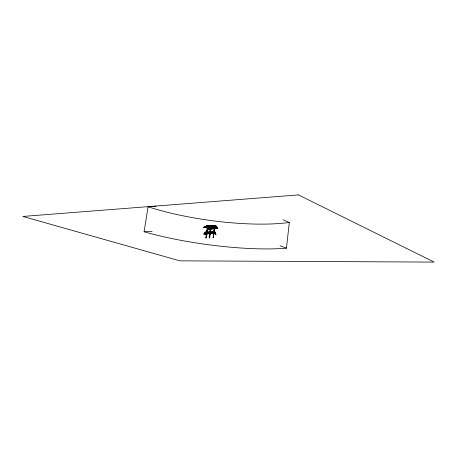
<?xml version="1.0" encoding="UTF-8"?>
<svg xmlns="http://www.w3.org/2000/svg" width="457" height="457" viewBox="0 0 457 457"><rect width="100%" height="100%" fill="white"/><g stroke="black" fill="none" stroke-linecap="round" stroke-linejoin="round"><path stroke-width="0.69" d="M207.427 226.072L207.667 226.352M209.14 227.06L211.745 226.078M215.624 234.521L215.595 234.412M215.818 234.59L216.172 234.647L215.79 234.475M217.121 227.912L217.492 228.62M204.747 227.243L207.421 226.272M203.902 233.853L204.445 234.287L203.799 233.875L213.276 233.521M206.267 234.664L206.901 230.671M213.385 233.716C213.762 234.361 214.584 233.196 214.304 233.31M214.253 233.658L213.745 233.778M214.156 226.838L213.733 226.375M206.181 234.681C208.112 236.886 206.655 223.787 206.867 234.875M210.266 232.007L210.454 230.614L210.477 232.025M210.369 233.413L210.18 234.807M156.06 206.158L148.068 206.781L144.098 231.756A106.298 21.039 7.8 0 0 286.453 248.157L289.31 222.473L282.986 219.771M210.111 233.858C210.38 238.046 208.255 240.256 209.609 234.481M209.792 233.127L210.626 227.06M210.3 232.51L211.037 227.112M216.955 228.643L214.573 226.192L214.984 226.255L213.156 237.783L213.556 233.658M213.83 231.625L214.573 226.209M207.735 226.569L205.958 237.994L207.232 227.186M213.299 234.424L213.95 230.345L214.253 230.471M209.694 232.51L210.18 230.505L209.906 232.55M206.878 230.671L206.027 234.641M206.244 226.432L206.324 226.101L206.61 226.398M204.559 234.167L204.879 234.144L205.17 232.002L214.607 231.659L214.55 232.19L214.584 231.659M205.85 234.567L205.987 234.709M212.922 226.935L214.047 228.757M210.934 225.992L211.545 225.872M205.13 232.025L205.073 232.493M205.136 232.522L204.873 234.087L204.519 234.121M208.992 228.609L209.209 228.951L208.78 228.26L209.432 228.946L208.255 226.912M208.912 226.866L210.637 228.894M208.872 233.527L215.264 233.356L215.224 233.938L215.316 233.139M215.321 232.219L215.287 233.059L215.321 232.219L205.102 232.562M213.002 237.726L213.419 237.783M214.487 231.962L205.193 232.247M204.947 233.356L214.304 233.059L214.419 232.75L214.367 233.087M214.681 227.575L214.51 227.243M205.576 227.238L207.718 226.146M212.956 226.889L215.03 225.827L215.801 225.981M214.893 225.947L212.345 226.912L213.819 228.768L212.716 226.906L214.202 228.751L213.173 226.883L215.258 225.815M214.179 226.404L215.481 225.809M211.46 226.843L213.185 225.907M211.265 226.958L213.419 225.895M211.5 226.952L213.648 225.889M212.179 226.929L213.288 228.791L211.734 226.958L213.876 225.878M214.105 225.867L211.957 226.929L213.516 228.78L212.408 226.918L214.567 225.844M214.339 225.855L212.191 226.918L213.745 228.774M213.67 228.774L212.636 226.906L215.218 225.712L216.881 228.649L214.887 226.324M213.379 226.609L212.739 226.798L215.264 225.924M213.528 226.535L213.83 226.375M214.173 226.186L214.476 226.021M209.535 226.992L212.077 225.849M211.814 225.969L209.734 227.026L212.282 226.055M209.963 227.015L212.042 225.958M210.197 227.003L212.271 225.947M210.426 226.998L212.499 225.935M212.728 225.929L210.734 227.112M212.682 228.814L211.123 226.98L213.111 225.912M207.832 227.106L208.329 226.826M208.483 226.758L209.757 226.061M207.906 227.1L210.483 225.918M208.135 227.095L210.214 226.038M208.363 227.083L210.443 226.026M210.671 226.021L208.592 227.072L211.134 226.106M210.9 226.009L208.82 227.066L211.442 226.089M209.049 227.055L211.128 225.998M209.277 227.043L211.62 225.872M209.7 226.918L210.197 226.638M210.346 226.569L210.654 226.404M210.803 226.335L211.774 225.861M206.09 227.18L208.169 226.129M206.467 227.163L208.626 226.106M206.695 227.158L208.849 226.101M206.918 227.146L209.078 226.089M207.227 227.135L209.306 226.078M207.449 227.123L209.535 226.066M209.683 226.061L207.678 227.112L210.3 226.141M204.353 227.255L204.856 226.975M205.004 226.906L205.964 226.398M204.656 227.243L207.232 226.066M204.879 227.232L207.044 226.181M205.107 227.22L207.267 226.169M207.489 226.146L205.244 227.146L207.952 226.244M205.787 227.192L207.946 226.141M206.01 227.186L206.318 227.02M206.473 226.952L207.427 226.438M208.021 226.135L207.375 226.055M205.056 226.649L203.679 227.283L206.147 226.324M206.067 226.221L203.902 227.272L206.37 226.312M206.29 226.209L204.205 227.26L206.747 226.295M214.019 225.872L214.447 225.747M214.253 225.861L214.676 225.735M214.482 225.855L215.19 226.021M215.327 225.815L215.744 225.689L217.418 228.626L215.498 226.301M211.882 225.969L212.585 226.124M212.111 225.958L212.614 225.827M212.414 225.947L212.842 225.815M212.642 225.935L213.35 226.101M213.179 225.912L214.653 226.044M213.488 225.895L214.196 226.061L214.956 227.535M213.716 225.889L214.424 226.055M208.695 226.106L209.117 225.981M208.918 226.101L209.42 225.969M209.22 226.084L209.649 225.958M209.449 226.078L213.676 225.775L214.464 226.958M209.752 226.061L210.174 225.935M210.283 226.038L210.706 225.912M210.511 226.026L211.014 225.895M210.814 226.015L211.243 225.889M205.987 226.226L206.404 226.101M206.204 226.221L206.912 226.381M207.004 226.072L204.428 227.249L207.05 226.284M207.032 226.181L207.741 226.346M207.335 226.169L207.758 226.038M207.558 226.158L208.341 226.318M207.861 226.146L208.569 226.312M208.089 226.135L215.744 225.689L214.367 225.752M211.111 226.963L211.671 226.729M211.842 226.678L212.288 226.483M212.602 226.364L213.162 226.124L212.911 225.809M211.191 226.963L213.733 225.992M211.42 226.952L214.042 225.975M211.728 226.94L214.35 225.964M214.579 225.952L212.037 226.929L213.59 228.78L212.562 226.912L215.196 225.924M207.604 227.118L207.895 226.998M208.215 226.872L209.386 226.392M209.7 226.272L209.997 226.152M207.981 227.1L210.528 226.129M208.289 227.089L210.831 226.118M209.432 227.038L212.054 226.066M210.043 227.009L212.585 226.038M210.271 227.003L212.893 226.026M210.58 226.986L213.196 226.015M213.43 226.004L210.883 226.975L213.373 225.792L214.967 228.723L213.408 226.883L214.43 228.746L212.859 226.895L213.899 228.763M204.05 227.266L206.444 226.312M205.033 227.226L207.649 226.255M205.633 227.198L208.255 226.232M205.936 227.186L208.558 226.221M208.78 226.209L206.238 227.175L208.398 226.118L209.175 226.284M206.541 227.163L209.083 226.192M206.844 227.146L209.392 226.181M207.072 227.14L209.694 226.169M207.375 227.123L209.917 226.158M204.787 226.769L205.844 226.335M214.573 232.179L214.384 232.784M205.084 232.802L215.35 232.47M204.97 233.11L215.321 232.824M205.759 237.92L206.153 237.971M209.152 237.84L209.552 237.891M205.787 234.544L206.124 234.624M207.678 228.157L207.604 228.026M206.69 234.864L206.347 234.612M206.33 226.112L208.118 226.329M207.832 226.044L209.94 225.941M207.764 228.123L206.987 226.849L208.832 228.968L207.729 226.935L209.734 228.934L208.552 226.9L210.26 228.911L209.157 226.872L210.866 228.888M144.098 231.756L152.112 231.436M211.243 232.944L212.585 232.899M213.933 232.853L215.287 232.767M206.518 233.401L207.861 233.356M211.225 233.241L212.568 233.196M213.91 233.15L215.258 233.104L215.276 233.407M204.879 233.67L207.872 233.607M208.581 226.009L206.256 226.106M280.032 245.775L286.453 248.157M214.516 232.23L214.396 232.744M208.021 227.517L207.649 226.94M208.278 227.803L208.512 228.094M207.427 226.946L209.135 228.957M207.147 226.855L208.906 228.963M207.038 227.272L208.461 228.986L207.221 226.849L209.06 228.957L208.626 228.272M209.386 226.866L211.094 228.877L209.992 226.838L211.7 228.854L211.477 228.449M208.632 226.895L210.34 228.906L209.232 226.872L210.94 228.883L209.763 226.849L211.471 228.86L210.294 226.826M208.403 226.906L210.111 228.917M208.181 226.918L209.883 228.928M209.66 228.934L207.952 226.923L208.632 228.089M208.729 227.974L207.804 226.929L208.986 228.963M208.935 228.266L209.512 228.94L209.078 228.249M208.586 228.089L207.575 226.94L208.552 228.683M208.712 228.272L209.283 228.951L208.855 228.26M212.985 227.306L213.43 227.889M213.682 228.174L213.922 228.466M212.568 226.918L214.127 228.757L213.093 226.889M212.419 226.923L213.973 228.763M211.808 226.952L213.368 228.786L212.334 226.918M211.58 226.963L213.139 228.797L212.916 228.391M211.431 226.969L212.985 228.803L211.808 226.758M211.351 226.969L212.334 228.123M212.911 228.803L211.203 226.98M210.974 226.986L212.528 228.82L211.351 226.781M210.443 226.821L212.151 228.837M211.922 228.843L210.214 226.826L211.317 228.871L209.609 226.855L210.791 228.888M210.14 226.832L211.848 228.848L210.746 226.803L212.379 228.826L211.277 226.781M210.3 227.123L210.066 226.832L211.243 228.871L209.535 226.855L210.717 228.894L209.009 226.878L210.186 228.911M210.763 227.7L210.997 227.992M211.254 228.277L211.488 228.563M214.653 226.335L216.647 228.654M214.579 226.341L216.492 228.66L215.03 226.015M214.424 226.346L216.344 228.666L214.596 225.735M214.35 226.346L216.264 228.671L214.801 226.026M214.196 226.358L216.11 228.677M214.042 226.364L216.035 228.677L214.573 226.038M213.967 226.364L214.487 226.946M214.607 227.135L215.098 227.712M215.156 227.82L215.881 228.689M213.813 226.375L214.333 226.952L213.596 225.781M214.824 227.529L214.533 227.135L214.801 227.54M214.105 226.963L213.585 226.381L214.887 228.723M214.436 227.437L214.362 227.249M213.659 226.575L214.15 227.152M214.356 227.443L214.567 227.735M215.041 228.717L213.482 226.878L214.584 228.74L213.025 226.9M214.813 228.728L213.253 226.889L214.356 228.746L212.796 226.912M213.179 226.895L214.739 228.734L213.705 226.861L215.27 228.711L214.773 227.832L215.807 228.689L214.339 226.049M216.321 226.563L217.029 227.74M215.961 226.278L217.235 228.032M216.944 227.443L217.646 228.614M215.881 226.284L217.515 228.323M215.733 226.289L217.726 228.614L217.503 228.203M215.653 226.295L217.572 228.62L217.349 228.209M215.424 226.301L217.338 228.626L215.67 225.689M215.27 226.306L217.184 228.631M215.19 226.312L217.109 228.637L215.441 225.695M214.807 226.329L216.727 228.654L215.264 226.009M207.301 226.055L207.512 226.358M207.147 226.066L207.438 226.358M207.072 226.066L207.289 226.364M206.924 226.072L207.215 226.369M206.775 226.084L207.061 226.375M206.547 226.089L206.838 226.386M206.473 226.095L206.69 226.392M208.729 225.992L209.02 226.289M208.655 225.998L209.106 226.586M208.506 226.004L208.952 226.586M208.426 226.009L208.643 226.306M208.203 226.015L208.415 226.318M207.975 226.026L208.192 226.329M207.752 226.038L207.964 226.335M207.598 226.044L207.889 226.341M213.213 225.798L213.505 226.095M212.985 225.804L213.276 226.106M212.756 225.815L213.048 226.112M212.682 225.821L212.893 226.118M212.528 225.827L212.819 226.124M212.448 225.832L212.665 226.129M212.219 225.838L212.431 226.129M215.287 225.707L217.029 228.637M215.053 225.712L216.801 228.649M214.824 225.724L215.116 226.021M214.744 225.729L214.961 226.032M214.516 225.741L214.733 226.038M214.287 225.747L215.961 228.683M214.059 225.758L215.727 228.694M213.825 225.769L214.042 226.072M213.442 225.787L214.259 226.958M207.501 226.946L208.186 228.112M208.255 228.283L208.683 228.974L206.918 226.861L207.478 227.837M207.295 226.849L208.535 228.98L206.77 226.872L207.061 227.26M207.061 226.849L208.306 228.991L207.809 228.311M209.083 226.878L209.203 227.135M209.495 227.637L209.717 228.043M209.832 228.22L210.054 228.62M208.712 226.295L208.872 226.586M208.855 226.889L209.563 228.049M209.609 228.226L210.037 228.923L208.329 226.912L209.038 228.072M209.489 228.054L208.78 226.889L210.488 228.9L209.306 226.866M209.529 228.232L209.963 228.923M208.706 226.895L209.809 228.928M208.478 226.9L209.586 228.94M208.101 226.918L208.815 228.077M208.061 227.7L208.289 228.1M208.403 228.277L208.758 228.968M210.517 226.815L211.62 228.854M211.014 228.883L209.837 226.843L211.545 228.86L210.369 226.821L212.077 228.837L210.9 226.798M209.46 226.861L210.563 228.9M212.105 226.929L212.796 228.214M211.882 226.758L213.059 228.797M211.66 226.763L212.831 228.808M211.58 226.769L212.265 227.946M211.505 226.775L212.608 228.82M211.123 226.786L212.305 228.831L210.603 226.821L211.774 228.848M211.048 226.792L212.225 228.831M210.82 226.803L212.002 228.843M213.893 227.455L214.116 227.86M214.23 228.037L214.453 228.443M212.316 227.22L212.539 227.626M212.654 227.803L213.008 228.506M215.081 227.82L215.653 228.694L214.699 227.837L215.196 228.711L213.636 226.872L214.659 228.734M214.036 226.061L214.876 227.54M213.653 226.078L214.082 226.969M214.282 227.255L215.116 228.717M215.721 225.987L217.264 228.631M215.11 226.015L216.572 228.66M214.727 226.032L216.19 228.671M214.647 226.032L214.967 226.626M213.779 233.887L213.362 233.613M289.31 222.473A105.293 25.558 7.9 0 1 148.068 206.781M216.275 228.203L216.635 228.089L216.275 228.203M212.425 228.374L212.733 228.249L212.442 228.329M215.11 234.081L215.436 234.452L215.11 234.081M298.455 194.905L22.85 216.441L179.869 260.844L434.15 262.095L298.455 194.905"/></g></svg>
